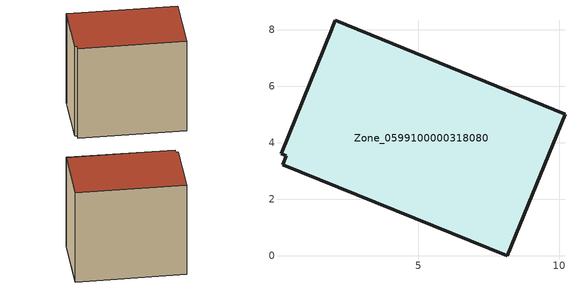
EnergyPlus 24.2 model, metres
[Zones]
Zone_0599100000318080
 floor ground (C_G): 0.13,3.62 1.93,8.03 1.95,8.07 2.06,8.34 10.2,5.02 8.15,0 0.2,3.23 0.31,3.54 z0
 wall outside (C_F): 10.2,5.02 2.06,8.34 1.95,8.07 1.93,8.03 0.13,3.62 0.31,3.54 0.2,3.23 8.15,0 10.2,5.02 z0:8.1
 roof outside (C_R): 1.93,8.03 0.13,3.62 0.31,3.54 0.2,3.23 8.15,0 10.2,5.02 2.06,8.34 1.95,8.07 z8.1
[BUILDING]
Pand.0599100000318080: North Axis=0; Terrain=City; Loads Convergence Tolerance Value=0.04; Temperature Convergence Tolerance Value=0.4; Solar Distribution=FullExterior; Maximum Number of Warmup Days=25; Minimum Number of Warmup Days=1
[Site:Location]
Rotterdam.The.Hague.AP_ZH_NLD Design_Conditions: Latitude=51.96; Longitude=4.45; Time Zone=1; Elevation=-4.5
[SITE:GROUNDTEMPERATURE:BUILDINGSURFACE]
18, 18, 18, 18, 18, 18, 18, 18, 18, 18, 18, 18
[MATERIAL] Thermal Absorptance=0.9; Solar Absorptance=0.7; Visible Absorptance=0.7
Name | Roughness | Thickness | Conductivity | Density | Specific Heat
G.TI.1975-1991 | MediumSmooth | 0.15 | 0.288461 | 540 | 1210
F.TI.1975-1991 | Rough | 0.3 | 0.230769 | 1920 | 840
R.TI.1975-1991 | MediumRough | 0.2 | 0.153846 | 1500 | 1000
[CONSTRUCTION]
C_G: G.TI.1975-1991
C_F: F.TI.1975-1991
C_R: R.TI.1975-1991
[ZONE]
Zone_0599100000318080: Type=1; Multiplier=1; Ceiling Height=Autocalculate; Volume=Autocalculate; Floor Area=autocalculate; Part of Total Floor Area=Yes
[ZONEINFILTRATION:DESIGNFLOWRATE]
Infil_Zone_0599100000318080: Zone or ZoneList or Space or SpaceList=Zone_0599100000318080; Schedule=AlwaysOn; Design Flow Rate Calculation Method=Flow/Area; Flow Rate per Floor Area=0.003; Constant Term Coefficient=1; Temperature Term Coefficient=0; Velocity Term Coefficient=0; Velocity Squared Term Coefficient=0
[HVACTEMPLATE:ZONE:IDEALLOADSAIRSYSTEM]
Zone_0599100000318080: Maximum Heating Supply Air Temperature=50; Minimum Cooling Supply Air Temperature=13; Maximum Heating Supply Air Humidity Ratio=0.0156; Minimum Cooling Supply Air Humidity Ratio=0.0077; Heating Limit=NoLimit; Cooling Limit=NoLimit; Dehumidification Control Type=ConstantSensibleHeatRatio; Cooling Sensible Heat Ratio=0.7; Dehumidification Setpoint=60; Humidification Control Type=None; Humidification Setpoint=30; Outdoor Air Method=None; Outdoor Air Flow Rate per Person=0.00944; Outdoor Air Flow Rate per Zone Floor Area=0; Outdoor Air Flow Rate per Zone=0; Demand Controlled Ventilation Type=None; Outdoor Air Economizer Type=NoEconomizer; Heat Recovery Type=None; Sensible Heat Recovery Effectiveness=0.7; Latent Heat Recovery Effectiveness=0.65
[ZONECONTROL:THERMOSTAT]
ThermostatControl_Zone_0599100000318080: Zone or ZoneList=Zone_0599100000318080; Control Type Schedule=DualSetpointControlType; Control 1=Thermostat_Zone_0599100000318080; Temperature Difference Between Cutout And Setpoint=0
[THERMOSTATSETPOINT:DUALSETPOINT]
Thermostat_Zone_0599100000318080: Heating Setpoint Temperature Schedule=HeatingSetpoint_Zone_0599100000318080; Cooling Setpoint Temperature Schedule=CoolingSetpoint_Zone_0599100000318080
[SCHEDULE:COMPACT]
HeatingSetpoint_Zone_0599100000318080: Through: 12/31, For: AllDays, Until: 24:00, 21
CoolingSetpoint_Zone_0599100000318080: Through: 12/31, For: AllDays, Until: 24:00, 24
DualSetpointControlType: Through: 12/31, For: AllDays, Until: 24:00, 4
AlwaysOn: Through: 12/31, For: AllDays, Until: 24:00, 1
